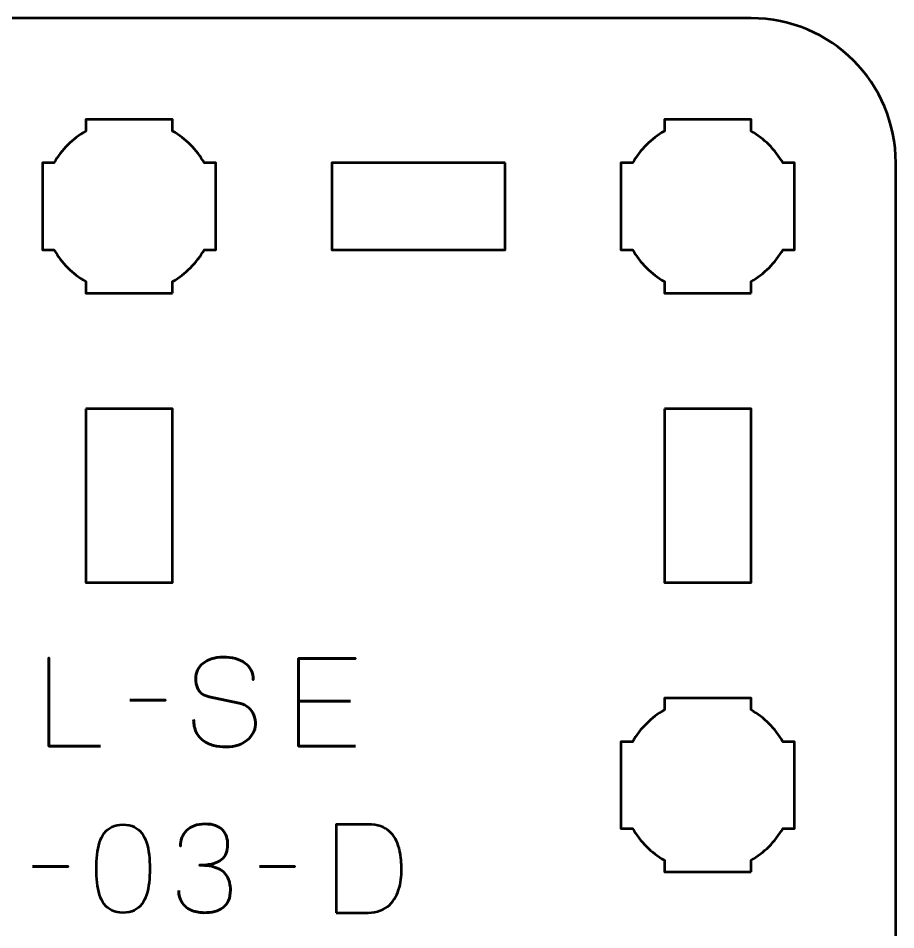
# Model space of a CAD drawing. Header units: centimetres. Extents: x -22.2 to 28.4, y -19.5 to -10.2.
# Drawn here: x 0.117 to 3.15, y -13.35 to -10.2 of the extents above; entities that cross this region are included whole.
import ezdxf

# ---------------------------------------------------------------- set-up
doc = ezdxf.new("R2010")
doc.units = ezdxf.units.CM
doc.header["$MEASUREMENT"] = 0
doc.layers.add('Layer 1', color=7, linetype='Continuous')

msp = doc.modelspace()

# ---------------------------------------------------------------- linework, layer by layer
at = {"layer": 'Layer 1', "lineweight": 53}
for points, knots in [([(2.65008, -10.2), (2.92714, -10.20008), (3.15002, -10.42315), (3.15002, -10.7001), (3.15002, -10.7001), (3.15002, -13.46669), (3.15002, -16.23331), (3.15002, -18.9999), (3.15002, -18.9999), (3.15002, -19.2769), (2.92693, -19.5), (2.64993, -19.5), (2.64993, -19.5), (2.64993, -19.5), (-1.64993, -19.5), (-1.64993, -19.5), (-1.64993, -19.5), (-1.92706, -19.5), (-2.15002, -19.2769), (-2.15002, -18.9999), (-2.15002, -18.9999), (-2.15002, -16.23331), (-2.15002, -13.46669), (-2.15002, -10.7001), (-2.15002, -10.7001), (-2.15002, -10.4231), (-1.92693, -10.2), (-1.64993, -10.2), (-1.64993, -10.2), (-1.64993, -10.2), (2.65008, -10.2), (2.65008, -10.2)], [0, 0, 0, 0, 0.125, 0.125, 0.125, 0.125, 0.25, 0.25, 0.25, 0.25, 0.375, 0.375, 0.375, 0.375, 0.5, 0.5, 0.5, 0.5, 0.625, 0.625, 0.625, 0.625, 0.75, 0.75, 0.75, 0.75, 0.875, 0.875, 0.875, 0.875, 1, 1, 1, 1]), ([(0.65007, -11.14995), (0.65007, -11.14995), (0.50155, -11.14995), (0.50155, -11.14995), (0.50155, -11.14995), (0.50155, -11.14995), (0.5, -11.14997), (0.5, -11.14997), (0.5, -11.14997), (0.5, -11.14997), (0.49845, -11.14995), (0.49845, -11.14995), (0.49845, -11.14995), (0.49845, -11.14995), (0.35007, -11.14995), (0.35007, -11.14995), (0.35007, -11.14995), (0.35007, -11.14995), (0.35007, -11.10986), (0.35007, -11.10986), (0.35007, -11.10986), (0.3045, -11.08351), (0.26652, -11.04551), (0.24016, -10.99996), (0.24016, -10.99996), (0.24016, -10.99996), (0.20007, -10.99996), (0.20007, -10.99996), (0.20007, -10.99996), (0.20007, -10.99996), (0.20007, -10.85591), (0.20007, -10.85591), (0.20007, -10.85591), (0.20007, -10.85591), (0.20001, -10.84997), (0.20001, -10.84997), (0.20001, -10.84997), (0.20001, -10.84997), (0.20007, -10.84403), (0.20007, -10.84403), (0.20007, -10.84403), (0.20007, -10.84403), (0.20007, -10.69996), (0.20007, -10.69996), (0.20007, -10.69996), (0.20007, -10.69996), (0.24014, -10.69996), (0.24014, -10.69996), (0.24014, -10.69996), (0.2665, -10.65439), (0.30449, -10.6164), (0.35007, -10.59006), (0.35007, -10.59006), (0.35007, -10.59006), (0.35007, -10.54996), (0.35007, -10.54996), (0.35007, -10.54996), (0.35007, -10.54996), (0.65007, -10.54996), (0.65007, -10.54996), (0.65007, -10.54996), (0.65007, -10.54996), (0.65007, -10.59015), (0.65007, -10.59015), (0.65007, -10.59015), (0.69557, -10.61649), (0.73351, -10.65445), (0.75985, -10.69996), (0.75985, -10.69996), (0.75985, -10.69996), (0.80006, -10.69996), (0.80006, -10.69996), (0.80006, -10.69996), (0.80006, -10.69996), (0.80006, -10.99996), (0.80006, -10.99996), (0.80006, -10.99996), (0.80006, -10.99996), (0.75983, -10.99996), (0.75983, -10.99996), (0.75983, -10.99996), (0.73349, -11.04546), (0.69556, -11.08342), (0.65007, -11.10976), (0.65007, -11.10976), (0.65007, -11.10976), (0.65007, -11.14995), (0.65007, -11.14995)], [0, 0, 0, 0, 0.0454545, 0.0454545, 0.0454545, 0.0454545, 0.0909091, 0.0909091, 0.0909091, 0.0909091, 0.1363636, 0.1363636, 0.1363636, 0.1363636, 0.1818182, 0.1818182, 0.1818182, 0.1818182, 0.2272727, 0.2272727, 0.2272727, 0.2272727, 0.2727273, 0.2727273, 0.2727273, 0.2727273, 0.3181818, 0.3181818, 0.3181818, 0.3181818, 0.3636364, 0.3636364, 0.3636364, 0.3636364, 0.4090909, 0.4090909, 0.4090909, 0.4090909, 0.4545455, 0.4545455, 0.4545455, 0.4545455, 0.5, 0.5, 0.5, 0.5, 0.5454545, 0.5454545, 0.5454545, 0.5454545, 0.5909091, 0.5909091, 0.5909091, 0.5909091, 0.6363636, 0.6363636, 0.6363636, 0.6363636, 0.6818182, 0.6818182, 0.6818182, 0.6818182, 0.7272727, 0.7272727, 0.7272727, 0.7272727, 0.7727273, 0.7727273, 0.7727273, 0.7727273, 0.8181818, 0.8181818, 0.8181818, 0.8181818, 0.8636364, 0.8636364, 0.8636364, 0.8636364, 0.9090909, 0.9090909, 0.9090909, 0.9090909, 0.9545455, 0.9545455, 0.9545455, 0.9545455, 1, 1, 1, 1]), ([(2.65007, -11.14995), (2.65007, -11.14995), (2.50155, -11.14995), (2.50155, -11.14995), (2.50155, -11.14995), (2.50155, -11.14995), (2.5, -11.14997), (2.5, -11.14997), (2.5, -11.14997), (2.5, -11.14997), (2.49845, -11.14995), (2.49845, -11.14995), (2.49845, -11.14995), (2.49845, -11.14995), (2.35007, -11.14995), (2.35007, -11.14995), (2.35007, -11.14995), (2.35007, -11.14995), (2.35007, -11.10986), (2.35007, -11.10986), (2.35007, -11.10986), (2.3045, -11.08351), (2.26652, -11.04551), (2.24016, -10.99996), (2.24016, -10.99996), (2.24016, -10.99996), (2.20007, -10.99996), (2.20007, -10.99996), (2.20007, -10.99996), (2.20007, -10.99996), (2.20007, -10.85591), (2.20007, -10.85591), (2.20007, -10.85591), (2.20007, -10.85591), (2.20001, -10.84997), (2.20001, -10.84997), (2.20001, -10.84997), (2.20001, -10.84997), (2.20007, -10.84403), (2.20007, -10.84403), (2.20007, -10.84403), (2.20007, -10.84403), (2.20007, -10.69996), (2.20007, -10.69996), (2.20007, -10.69996), (2.20007, -10.69996), (2.24014, -10.69996), (2.24014, -10.69996), (2.24014, -10.69996), (2.2665, -10.65439), (2.30449, -10.6164), (2.35007, -10.59006), (2.35007, -10.59006), (2.35007, -10.59006), (2.35007, -10.54996), (2.35007, -10.54996), (2.35007, -10.54996), (2.35007, -10.54996), (2.65007, -10.54996), (2.65007, -10.54996), (2.65007, -10.54996), (2.65007, -10.54996), (2.65007, -10.59015), (2.65007, -10.59015), (2.65007, -10.59015), (2.69557, -10.61649), (2.73351, -10.65445), (2.75985, -10.69996), (2.75985, -10.69996), (2.75985, -10.69996), (2.80006, -10.69996), (2.80006, -10.69996), (2.80006, -10.69996), (2.80006, -10.69996), (2.80006, -10.99996), (2.80006, -10.99996), (2.80006, -10.99996), (2.80006, -10.99996), (2.75983, -10.99996), (2.75983, -10.99996), (2.75983, -10.99996), (2.73349, -11.04546), (2.69556, -11.08342), (2.65007, -11.10976), (2.65007, -11.10976), (2.65007, -11.10976), (2.65007, -11.14995), (2.65007, -11.14995)], [0, 0, 0, 0, 0.0454545, 0.0454545, 0.0454545, 0.0454545, 0.0909091, 0.0909091, 0.0909091, 0.0909091, 0.1363636, 0.1363636, 0.1363636, 0.1363636, 0.1818182, 0.1818182, 0.1818182, 0.1818182, 0.2272727, 0.2272727, 0.2272727, 0.2272727, 0.2727273, 0.2727273, 0.2727273, 0.2727273, 0.3181818, 0.3181818, 0.3181818, 0.3181818, 0.3636364, 0.3636364, 0.3636364, 0.3636364, 0.4090909, 0.4090909, 0.4090909, 0.4090909, 0.4545455, 0.4545455, 0.4545455, 0.4545455, 0.5, 0.5, 0.5, 0.5, 0.5454545, 0.5454545, 0.5454545, 0.5454545, 0.5909091, 0.5909091, 0.5909091, 0.5909091, 0.6363636, 0.6363636, 0.6363636, 0.6363636, 0.6818182, 0.6818182, 0.6818182, 0.6818182, 0.7272727, 0.7272727, 0.7272727, 0.7272727, 0.7727273, 0.7727273, 0.7727273, 0.7727273, 0.8181818, 0.8181818, 0.8181818, 0.8181818, 0.8636364, 0.8636364, 0.8636364, 0.8636364, 0.9090909, 0.9090909, 0.9090909, 0.9090909, 0.9545455, 0.9545455, 0.9545455, 0.9545455, 1, 1, 1, 1]), ([(1.80007, -10.70005), (1.80007, -10.70005), (1.80007, -11.00006), (1.80007, -11.00006), (1.80007, -11.00006), (1.80007, -11.00006), (1.20008, -11.00006), (1.20008, -11.00006), (1.20008, -11.00006), (1.20008, -11.00006), (1.20008, -10.70005), (1.20008, -10.70005), (1.20008, -10.70005), (1.20008, -10.70005), (1.80007, -10.70005), (1.80007, -10.70005)], [0, 0, 0, 0, 0.25, 0.25, 0.25, 0.25, 0.5, 0.5, 0.5, 0.5, 0.75, 0.75, 0.75, 0.75, 1, 1, 1, 1]), ([(0.35007, -11.55005), (0.35007, -11.55005), (0.65008, -11.55005), (0.65008, -11.55005), (0.65008, -11.55005), (0.65008, -11.55005), (0.65008, -12.15004), (0.65008, -12.15004), (0.65008, -12.15004), (0.65008, -12.15004), (0.35007, -12.15004), (0.35007, -12.15004), (0.35007, -12.15004), (0.35007, -12.15004), (0.35007, -11.55005), (0.35007, -11.55005)], [0, 0, 0, 0, 0.25, 0.25, 0.25, 0.25, 0.5, 0.5, 0.5, 0.5, 0.75, 0.75, 0.75, 0.75, 1, 1, 1, 1]), ([(2.35007, -11.55005), (2.35007, -11.55005), (2.65008, -11.55005), (2.65008, -11.55005), (2.65008, -11.55005), (2.65008, -11.55005), (2.65008, -12.15004), (2.65008, -12.15004), (2.65008, -12.15004), (2.65008, -12.15004), (2.35007, -12.15004), (2.35007, -12.15004), (2.35007, -12.15004), (2.35007, -12.15004), (2.35007, -11.55005), (2.35007, -11.55005)], [0, 0, 0, 0, 0.25, 0.25, 0.25, 0.25, 0.5, 0.5, 0.5, 0.5, 0.75, 0.75, 0.75, 0.75, 1, 1, 1, 1]), ([(2.65007, -13.14995), (2.65007, -13.14995), (2.50155, -13.14995), (2.50155, -13.14995), (2.50155, -13.14995), (2.50155, -13.14995), (2.5, -13.14997), (2.5, -13.14997), (2.5, -13.14997), (2.5, -13.14997), (2.49845, -13.14995), (2.49845, -13.14995), (2.49845, -13.14995), (2.49845, -13.14995), (2.35007, -13.14995), (2.35007, -13.14995), (2.35007, -13.14995), (2.35007, -13.14995), (2.35007, -13.10986), (2.35007, -13.10986), (2.35007, -13.10986), (2.3045, -13.08351), (2.26652, -13.04551), (2.24016, -12.99996), (2.24016, -12.99996), (2.24016, -12.99996), (2.20007, -12.99996), (2.20007, -12.99996), (2.20007, -12.99996), (2.20007, -12.99996), (2.20007, -12.85591), (2.20007, -12.85591), (2.20007, -12.85591), (2.20007, -12.85591), (2.20001, -12.84997), (2.20001, -12.84997), (2.20001, -12.84997), (2.20001, -12.84997), (2.20007, -12.84403), (2.20007, -12.84403), (2.20007, -12.84403), (2.20007, -12.84403), (2.20007, -12.69996), (2.20007, -12.69996), (2.20007, -12.69996), (2.20007, -12.69996), (2.24014, -12.69996), (2.24014, -12.69996), (2.24014, -12.69996), (2.2665, -12.65439), (2.30449, -12.6164), (2.35007, -12.59006), (2.35007, -12.59006), (2.35007, -12.59006), (2.35007, -12.54996), (2.35007, -12.54996), (2.35007, -12.54996), (2.35007, -12.54996), (2.65007, -12.54996), (2.65007, -12.54996), (2.65007, -12.54996), (2.65007, -12.54996), (2.65007, -12.59015), (2.65007, -12.59015), (2.65007, -12.59015), (2.69557, -12.61649), (2.73351, -12.65445), (2.75985, -12.69996), (2.75985, -12.69996), (2.75985, -12.69996), (2.80006, -12.69996), (2.80006, -12.69996), (2.80006, -12.69996), (2.80006, -12.69996), (2.80006, -12.99996), (2.80006, -12.99996), (2.80006, -12.99996), (2.80006, -12.99996), (2.75983, -12.99996), (2.75983, -12.99996), (2.75983, -12.99996), (2.73349, -13.04546), (2.69556, -13.08342), (2.65007, -13.10976), (2.65007, -13.10976), (2.65007, -13.10976), (2.65007, -13.14995), (2.65007, -13.14995)], [0, 0, 0, 0, 0.0454545, 0.0454545, 0.0454545, 0.0454545, 0.0909091, 0.0909091, 0.0909091, 0.0909091, 0.1363636, 0.1363636, 0.1363636, 0.1363636, 0.1818182, 0.1818182, 0.1818182, 0.1818182, 0.2272727, 0.2272727, 0.2272727, 0.2272727, 0.2727273, 0.2727273, 0.2727273, 0.2727273, 0.3181818, 0.3181818, 0.3181818, 0.3181818, 0.3636364, 0.3636364, 0.3636364, 0.3636364, 0.4090909, 0.4090909, 0.4090909, 0.4090909, 0.4545455, 0.4545455, 0.4545455, 0.4545455, 0.5, 0.5, 0.5, 0.5, 0.5454545, 0.5454545, 0.5454545, 0.5454545, 0.5909091, 0.5909091, 0.5909091, 0.5909091, 0.6363636, 0.6363636, 0.6363636, 0.6363636, 0.6818182, 0.6818182, 0.6818182, 0.6818182, 0.7272727, 0.7272727, 0.7272727, 0.7272727, 0.7727273, 0.7727273, 0.7727273, 0.7727273, 0.8181818, 0.8181818, 0.8181818, 0.8181818, 0.8636364, 0.8636364, 0.8636364, 0.8636364, 0.9090909, 0.9090909, 0.9090909, 0.9090909, 0.9545455, 0.9545455, 0.9545455, 0.9545455, 1, 1, 1, 1])]:
    msp.add_open_spline(points, degree=3, knots=knots, dxfattribs=at)
at = {"layer": 'Layer 1', "color": 5, "lineweight": 53}
for points, knots in [([(0.40076, -12.71576), (0.40076, -12.71576), (0.22254, -12.71576), (0.22254, -12.71576), (0.22254, -12.71576), (0.22254, -12.71576), (0.22254, -12.41054), (0.22254, -12.41054), (0.22254, -12.41054), (0.22254, -12.41054), (0.22254, -12.71576), (0.22254, -12.71576), (0.22254, -12.71576), (0.22254, -12.71576), (0.40076, -12.71576), (0.40076, -12.71576)], [0, 0, 0, 0, 0.25, 0.25, 0.25, 0.25, 0.5, 0.5, 0.5, 0.5, 0.75, 0.75, 0.75, 0.75, 1, 1, 1, 1]), ([(0.72291, -12.62347), (0.72305, -12.64034), (0.72601, -12.6548), (0.73194, -12.66687), (0.73194, -12.66687), (0.7378, -12.67886), (0.74598, -12.68867), (0.75628, -12.69629), (0.75628, -12.69629), (0.76665, -12.70384), (0.77858, -12.70941), (0.79205, -12.71301), (0.79205, -12.71301), (0.80546, -12.71654), (0.81985, -12.7183), (0.83509, -12.7183), (0.83509, -12.7183), (0.85047, -12.71823), (0.8643, -12.71597), (0.87665, -12.71167), (0.87665, -12.71167), (0.88893, -12.70736), (0.89944, -12.70158), (0.90826, -12.69431), (0.90826, -12.69431), (0.91701, -12.68704), (0.92378, -12.67893), (0.92858, -12.6699), (0.92858, -12.6699), (0.93338, -12.66087), (0.93592, -12.65163), (0.93627, -12.6421), (0.93627, -12.6421), (0.93669, -12.62961), (0.93486, -12.61818), (0.93084, -12.60788), (0.93084, -12.60788), (0.92681, -12.59758), (0.9206, -12.58897), (0.91221, -12.58192), (0.91221, -12.58192), (0.90388, -12.57486), (0.89337, -12.56992), (0.88081, -12.56717), (0.88081, -12.56717), (0.88081, -12.56717), (0.7771, -12.54473), (0.7771, -12.54473), (0.7771, -12.54473), (0.76736, -12.54269), (0.75896, -12.53923), (0.75205, -12.53443), (0.75205, -12.53443), (0.74513, -12.52957), (0.73977, -12.52286), (0.7361, -12.51425), (0.7361, -12.51425), (0.73243, -12.50572), (0.73053, -12.49485), (0.73053, -12.48166), (0.73053, -12.48166), (0.73053, -12.47164), (0.73258, -12.46219), (0.73674, -12.4533), (0.73674, -12.4533), (0.74083, -12.44441), (0.7469, -12.43657), (0.75487, -12.42966), (0.75487, -12.42966), (0.76284, -12.42282), (0.77272, -12.41745), (0.78443, -12.41357), (0.78443, -12.41357), (0.79622, -12.40962), (0.80969, -12.40765), (0.82493, -12.40758), (0.82493, -12.40758), (0.84024, -12.40758), (0.85428, -12.40934), (0.86712, -12.41287), (0.86712, -12.41287), (0.87989, -12.4164), (0.89097, -12.42148), (0.90028, -12.42825), (0.90028, -12.42825), (0.9096, -12.43502), (0.91679, -12.44335), (0.92173, -12.45308), (0.92173, -12.45308), (0.92667, -12.46289), (0.929, -12.47411), (0.92865, -12.48674), (0.92865, -12.48674), (0.929, -12.47411), (0.92667, -12.46289), (0.92173, -12.45308), (0.92173, -12.45308), (0.91679, -12.44335), (0.9096, -12.43502), (0.90028, -12.42825), (0.90028, -12.42825), (0.89097, -12.42148), (0.87989, -12.4164), (0.86712, -12.41287), (0.86712, -12.41287), (0.85428, -12.40934), (0.84024, -12.40758), (0.82493, -12.40758), (0.82493, -12.40758), (0.80969, -12.40765), (0.79622, -12.40962), (0.78443, -12.41357), (0.78443, -12.41357), (0.77272, -12.41745), (0.76284, -12.42282), (0.75487, -12.42966), (0.75487, -12.42966), (0.7469, -12.43657), (0.74083, -12.44441), (0.73674, -12.4533), (0.73674, -12.4533), (0.73258, -12.46219), (0.73053, -12.47164), (0.73053, -12.48166), (0.73053, -12.48166), (0.73053, -12.49485), (0.73236, -12.50572), (0.73589, -12.51418), (0.73589, -12.51418), (0.73949, -12.52272), (0.74478, -12.52935), (0.7517, -12.53422), (0.7517, -12.53422), (0.75861, -12.53902), (0.76708, -12.54255), (0.7771, -12.54473), (0.7771, -12.54473), (0.7771, -12.54473), (0.88081, -12.56717), (0.88081, -12.56717), (0.88081, -12.56717), (0.89365, -12.56992), (0.90424, -12.57486), (0.91256, -12.58192), (0.91256, -12.58192), (0.92096, -12.58897), (0.9271, -12.59758), (0.93105, -12.60788), (0.93105, -12.60788), (0.93493, -12.61818), (0.93669, -12.62961), (0.93627, -12.6421), (0.93627, -12.6421), (0.93592, -12.65163), (0.93338, -12.66087), (0.92858, -12.6699), (0.92858, -12.6699), (0.92378, -12.67893), (0.91701, -12.68704), (0.90826, -12.69431), (0.90826, -12.69431), (0.89944, -12.70158), (0.88893, -12.70736), (0.87665, -12.71167), (0.87665, -12.71167), (0.8643, -12.71597), (0.85047, -12.71823), (0.83509, -12.7183), (0.83509, -12.7183), (0.81985, -12.7183), (0.80546, -12.71654), (0.79205, -12.71301), (0.79205, -12.71301), (0.77858, -12.70941), (0.76665, -12.70384), (0.75628, -12.69629), (0.75628, -12.69629), (0.74598, -12.68867), (0.7378, -12.67886), (0.73194, -12.66687), (0.73194, -12.66687), (0.72601, -12.6548), (0.72305, -12.64034), (0.72291, -12.62347)], [0, 0, 0, 0, 0.0217391, 0.0217391, 0.0217391, 0.0217391, 0.0434783, 0.0434783, 0.0434783, 0.0434783, 0.0652174, 0.0652174, 0.0652174, 0.0652174, 0.0869565, 0.0869565, 0.0869565, 0.0869565, 0.1086957, 0.1086957, 0.1086957, 0.1086957, 0.1304348, 0.1304348, 0.1304348, 0.1304348, 0.1521739, 0.1521739, 0.1521739, 0.1521739, 0.173913, 0.173913, 0.173913, 0.173913, 0.1956522, 0.1956522, 0.1956522, 0.1956522, 0.2173913, 0.2173913, 0.2173913, 0.2173913, 0.2391304, 0.2391304, 0.2391304, 0.2391304, 0.2608696, 0.2608696, 0.2608696, 0.2608696, 0.2826087, 0.2826087, 0.2826087, 0.2826087, 0.3043478, 0.3043478, 0.3043478, 0.3043478, 0.326087, 0.326087, 0.326087, 0.326087, 0.3478261, 0.3478261, 0.3478261, 0.3478261, 0.3695652, 0.3695652, 0.3695652, 0.3695652, 0.3913043, 0.3913043, 0.3913043, 0.3913043, 0.4130435, 0.4130435, 0.4130435, 0.4130435, 0.4347826, 0.4347826, 0.4347826, 0.4347826, 0.4565217, 0.4565217, 0.4565217, 0.4565217, 0.4782609, 0.4782609, 0.4782609, 0.4782609, 0.5, 0.5, 0.5, 0.5, 0.5217391, 0.5217391, 0.5217391, 0.5217391, 0.5434783, 0.5434783, 0.5434783, 0.5434783, 0.5652174, 0.5652174, 0.5652174, 0.5652174, 0.5869565, 0.5869565, 0.5869565, 0.5869565, 0.6086957, 0.6086957, 0.6086957, 0.6086957, 0.6304348, 0.6304348, 0.6304348, 0.6304348, 0.6521739, 0.6521739, 0.6521739, 0.6521739, 0.673913, 0.673913, 0.673913, 0.673913, 0.6956522, 0.6956522, 0.6956522, 0.6956522, 0.7173913, 0.7173913, 0.7173913, 0.7173913, 0.7391304, 0.7391304, 0.7391304, 0.7391304, 0.7608696, 0.7608696, 0.7608696, 0.7608696, 0.7826087, 0.7826087, 0.7826087, 0.7826087, 0.8043478, 0.8043478, 0.8043478, 0.8043478, 0.826087, 0.826087, 0.826087, 0.826087, 0.8478261, 0.8478261, 0.8478261, 0.8478261, 0.8695652, 0.8695652, 0.8695652, 0.8695652, 0.8913043, 0.8913043, 0.8913043, 0.8913043, 0.9130435, 0.9130435, 0.9130435, 0.9130435, 0.9347826, 0.9347826, 0.9347826, 0.9347826, 0.9565217, 0.9565217, 0.9565217, 0.9565217, 0.9782609, 0.9782609, 0.9782609, 0.9782609, 1, 1, 1, 1]), ([(1.28213, -12.71576), (1.28213, -12.71576), (1.08486, -12.71576), (1.08486, -12.71576), (1.08486, -12.71576), (1.08486, -12.71576), (1.08486, -12.41223), (1.08486, -12.41223), (1.08486, -12.41223), (1.08486, -12.41223), (1.28213, -12.41223), (1.28213, -12.41223), (1.28213, -12.41223), (1.28213, -12.41223), (1.08486, -12.41223), (1.08486, -12.41223), (1.08486, -12.41223), (1.08486, -12.41223), (1.08486, -12.71576), (1.08486, -12.71576), (1.08486, -12.71576), (1.08486, -12.71576), (1.28213, -12.71576), (1.28213, -12.71576)], [0, 0, 0, 0, 0.1666667, 0.1666667, 0.1666667, 0.1666667, 0.3333333, 0.3333333, 0.3333333, 0.3333333, 0.5, 0.5, 0.5, 0.5, 0.6666667, 0.6666667, 0.6666667, 0.6666667, 0.8333333, 0.8333333, 0.8333333, 0.8333333, 1, 1, 1, 1]), ([(0.50278, -12.55616), (0.50278, -12.55616), (0.62597, -12.55616), (0.62597, -12.55616), (0.62597, -12.55616), (0.62597, -12.55616), (0.50278, -12.55616), (0.50278, -12.55616)], [0, 0, 0, 0, 0.5, 0.5, 0.5, 0.5, 1, 1, 1, 1]), ([(1.2652, -12.55955), (1.2652, -12.55955), (1.08486, -12.55955), (1.08486, -12.55955), (1.08486, -12.55955), (1.08486, -12.55955), (1.2652, -12.55955), (1.2652, -12.55955)], [0, 0, 0, 0, 0.5, 0.5, 0.5, 0.5, 1, 1, 1, 1]), ([(0.47887, -13.29107), (0.49368, -13.291), (0.50645, -13.28839), (0.51711, -13.28331), (0.51711, -13.28331), (0.52769, -13.27823), (0.53651, -13.27096), (0.54356, -13.26172), (0.54356, -13.26172), (0.55055, -13.25241), (0.55605, -13.2414), (0.56014, -13.2287), (0.56014, -13.2287), (0.56417, -13.216), (0.56706, -13.2021), (0.56868, -13.18686), (0.56868, -13.18686), (0.57038, -13.17162), (0.57122, -13.1556), (0.57115, -13.13867), (0.57115, -13.13867), (0.57122, -13.12181), (0.57038, -13.10579), (0.56868, -13.09062), (0.56868, -13.09062), (0.56706, -13.07545), (0.56417, -13.06148), (0.56014, -13.04878), (0.56014, -13.04878), (0.55605, -13.03615), (0.55055, -13.02515), (0.54356, -13.01576), (0.54356, -13.01576), (0.53651, -13.00645), (0.52769, -12.99918), (0.51711, -12.9941), (0.51711, -12.9941), (0.50645, -12.98895), (0.49368, -12.98634), (0.47887, -12.98627), (0.47887, -12.98627), (0.46405, -12.98634), (0.45128, -12.98895), (0.44062, -12.9941), (0.44062, -12.9941), (0.43004, -12.99918), (0.42122, -13.00645), (0.41417, -13.01576), (0.41417, -13.01576), (0.40718, -13.02515), (0.40168, -13.03615), (0.39759, -13.04878), (0.39759, -13.04878), (0.39356, -13.06148), (0.39067, -13.07545), (0.38905, -13.09062), (0.38905, -13.09062), (0.38736, -13.10579), (0.38651, -13.12181), (0.38658, -13.13867), (0.38658, -13.13867), (0.38651, -13.1556), (0.38736, -13.17162), (0.38905, -13.18686), (0.38905, -13.18686), (0.39067, -13.2021), (0.39356, -13.216), (0.39759, -13.2287), (0.39759, -13.2287), (0.40168, -13.2414), (0.40718, -13.25241), (0.41417, -13.26172), (0.41417, -13.26172), (0.42122, -13.27096), (0.43004, -13.27823), (0.44062, -13.28331), (0.44062, -13.28331), (0.45128, -13.28839), (0.46405, -13.291), (0.47887, -13.29107)], [0, 0, 0, 0, 0.05, 0.05, 0.05, 0.05, 0.1, 0.1, 0.1, 0.1, 0.15, 0.15, 0.15, 0.15, 0.2, 0.2, 0.2, 0.2, 0.25, 0.25, 0.25, 0.25, 0.3, 0.3, 0.3, 0.3, 0.35, 0.35, 0.35, 0.35, 0.4, 0.4, 0.4, 0.4, 0.45, 0.45, 0.45, 0.45, 0.5, 0.5, 0.5, 0.5, 0.55, 0.55, 0.55, 0.55, 0.6, 0.6, 0.6, 0.6, 0.65, 0.65, 0.65, 0.65, 0.7, 0.7, 0.7, 0.7, 0.75, 0.75, 0.75, 0.75, 0.8, 0.8, 0.8, 0.8, 0.85, 0.85, 0.85, 0.85, 0.9, 0.9, 0.9, 0.9, 0.95, 0.95, 0.95, 0.95, 1, 1, 1, 1]), ([(0.47887, -13.29107), (0.49368, -13.291), (0.50645, -13.28839), (0.51711, -13.28331), (0.51711, -13.28331), (0.52769, -13.27823), (0.53651, -13.27096), (0.54356, -13.26172), (0.54356, -13.26172), (0.55055, -13.25241), (0.55605, -13.2414), (0.56014, -13.2287), (0.56014, -13.2287), (0.56417, -13.216), (0.56706, -13.2021), (0.56868, -13.18686), (0.56868, -13.18686), (0.57038, -13.17162), (0.57122, -13.1556), (0.57115, -13.13867), (0.57115, -13.13867), (0.57122, -13.12181), (0.57038, -13.10579), (0.56868, -13.09062), (0.56868, -13.09062), (0.56706, -13.07545), (0.56417, -13.06148), (0.56014, -13.04878), (0.56014, -13.04878), (0.55605, -13.03615), (0.55055, -13.02515), (0.54356, -13.01576), (0.54356, -13.01576), (0.53651, -13.00645), (0.52769, -12.99918), (0.51711, -12.9941), (0.51711, -12.9941), (0.50645, -12.98895), (0.49368, -12.98634), (0.47887, -12.98627), (0.47887, -12.98627), (0.46405, -12.98634), (0.45128, -12.98895), (0.44062, -12.9941), (0.44062, -12.9941), (0.43004, -12.99918), (0.42122, -13.00645), (0.41417, -13.01576), (0.41417, -13.01576), (0.40718, -13.02515), (0.40168, -13.03615), (0.39759, -13.04878), (0.39759, -13.04878), (0.39356, -13.06148), (0.39067, -13.07545), (0.38905, -13.09062), (0.38905, -13.09062), (0.38736, -13.10579), (0.38651, -13.12181), (0.38658, -13.13867), (0.38658, -13.13867), (0.38651, -13.1556), (0.38736, -13.17162), (0.38905, -13.18686), (0.38905, -13.18686), (0.39067, -13.2021), (0.39356, -13.216), (0.39759, -13.2287), (0.39759, -13.2287), (0.40168, -13.2414), (0.40718, -13.25241), (0.41417, -13.26172), (0.41417, -13.26172), (0.42122, -13.27096), (0.43004, -13.27823), (0.44062, -13.28331), (0.44062, -13.28331), (0.45128, -13.28839), (0.46405, -13.291), (0.47887, -13.29107)], [0, 0, 0, 0, 0.05, 0.05, 0.05, 0.05, 0.1, 0.1, 0.1, 0.1, 0.15, 0.15, 0.15, 0.15, 0.2, 0.2, 0.2, 0.2, 0.25, 0.25, 0.25, 0.25, 0.3, 0.3, 0.3, 0.3, 0.35, 0.35, 0.35, 0.35, 0.4, 0.4, 0.4, 0.4, 0.45, 0.45, 0.45, 0.45, 0.5, 0.5, 0.5, 0.5, 0.55, 0.55, 0.55, 0.55, 0.6, 0.6, 0.6, 0.6, 0.65, 0.65, 0.65, 0.65, 0.7, 0.7, 0.7, 0.7, 0.75, 0.75, 0.75, 0.75, 0.8, 0.8, 0.8, 0.8, 0.85, 0.85, 0.85, 0.85, 0.9, 0.9, 0.9, 0.9, 0.95, 0.95, 0.95, 0.95, 1, 1, 1, 1]), ([(0.67148, -13.21445), (0.67155, -13.22969), (0.67508, -13.24295), (0.68206, -13.25445), (0.68206, -13.25445), (0.68905, -13.26588), (0.699, -13.27484), (0.71198, -13.28126), (0.71198, -13.28126), (0.72496, -13.28768), (0.74055, -13.29093), (0.75869, -13.29107), (0.75869, -13.29107), (0.7723, -13.29107), (0.78465, -13.28966), (0.79587, -13.2867), (0.79587, -13.2867), (0.80702, -13.28373), (0.81661, -13.27915), (0.82473, -13.27287), (0.82473, -13.27287), (0.83284, -13.26659), (0.83905, -13.25847), (0.84349, -13.2486), (0.84349, -13.2486), (0.84787, -13.23865), (0.85005, -13.22672), (0.85012, -13.21275), (0.85012, -13.21275), (0.8502, -13.19413), (0.84639, -13.17839), (0.83884, -13.16562), (0.83884, -13.16562), (0.83129, -13.15285), (0.81957, -13.14326), (0.80384, -13.1367), (0.80384, -13.1367), (0.78811, -13.13013), (0.76793, -13.12682), (0.74345, -13.12682), (0.74345, -13.12682), (0.76172, -13.12689), (0.77703, -13.1252), (0.78952, -13.12174), (0.78952, -13.12174), (0.80194, -13.11828), (0.81188, -13.11341), (0.81936, -13.10706), (0.81936, -13.10706), (0.82684, -13.10078), (0.83227, -13.0933), (0.83552, -13.0847), (0.83552, -13.0847), (0.83884, -13.07616), (0.84046, -13.06678), (0.84039, -13.05655), (0.84039, -13.05655), (0.84046, -13.04631), (0.83905, -13.03686), (0.83623, -13.02811), (0.83623, -13.02811), (0.83347, -13.01936), (0.82896, -13.01167), (0.82282, -13.00511), (0.82282, -13.00511), (0.81668, -12.99855), (0.80857, -12.9934), (0.79862, -12.98973), (0.79862, -12.98973), (0.7886, -12.98606), (0.77639, -12.98423), (0.76207, -12.98416), (0.76207, -12.98416), (0.74782, -12.98423), (0.73533, -12.98634), (0.72475, -12.99044), (0.72475, -12.99044), (0.71409, -12.99453), (0.70535, -13.0001), (0.69829, -13.00723), (0.69829, -13.00723), (0.69131, -13.01435), (0.68608, -13.02247), (0.68263, -13.03164), (0.68263, -13.03164), (0.6791, -13.04081), (0.67741, -13.05055), (0.67741, -13.06078), (0.67741, -13.06078), (0.67741, -13.05055), (0.6791, -13.04081), (0.68263, -13.03164), (0.68263, -13.03164), (0.68608, -13.02247), (0.69131, -13.01435), (0.69829, -13.00723), (0.69829, -13.00723), (0.70535, -13.0001), (0.71409, -12.99453), (0.72475, -12.99044), (0.72475, -12.99044), (0.73533, -12.98634), (0.74782, -12.98423), (0.76207, -12.98416), (0.76207, -12.98416), (0.77639, -12.98423), (0.7886, -12.98606), (0.79862, -12.98973), (0.79862, -12.98973), (0.80857, -12.9934), (0.81668, -12.99855), (0.82282, -13.00511), (0.82282, -13.00511), (0.82896, -13.01167), (0.83347, -13.01936), (0.83623, -13.02811), (0.83623, -13.02811), (0.83905, -13.03686), (0.84046, -13.04631), (0.84039, -13.05655), (0.84039, -13.05655), (0.84046, -13.06678), (0.83884, -13.07616), (0.83552, -13.0847), (0.83552, -13.0847), (0.83227, -13.0933), (0.82684, -13.10078), (0.81936, -13.10706), (0.81936, -13.10706), (0.81188, -13.11341), (0.80194, -13.11828), (0.78952, -13.12174), (0.78952, -13.12174), (0.77703, -13.1252), (0.76172, -13.12689), (0.74345, -13.12682), (0.74345, -13.12682), (0.76793, -13.12682), (0.78811, -13.13013), (0.80384, -13.1367), (0.80384, -13.1367), (0.81957, -13.14326), (0.83129, -13.15285), (0.83884, -13.16562), (0.83884, -13.16562), (0.84639, -13.17839), (0.8502, -13.19413), (0.85012, -13.21275), (0.85012, -13.21275), (0.85005, -13.22672), (0.84787, -13.23865), (0.84349, -13.2486), (0.84349, -13.2486), (0.83905, -13.25847), (0.83284, -13.26659), (0.82473, -13.27287), (0.82473, -13.27287), (0.81661, -13.27915), (0.80702, -13.28373), (0.79587, -13.2867), (0.79587, -13.2867), (0.78465, -13.28966), (0.7723, -13.29107), (0.75869, -13.29107), (0.75869, -13.29107), (0.74055, -13.29093), (0.72496, -13.28768), (0.71198, -13.28126), (0.71198, -13.28126), (0.699, -13.27484), (0.68905, -13.26588), (0.68206, -13.25445), (0.68206, -13.25445), (0.67508, -13.24295), (0.67155, -13.22969), (0.67148, -13.21445)], [0, 0, 0, 0, 0.0227273, 0.0227273, 0.0227273, 0.0227273, 0.0454545, 0.0454545, 0.0454545, 0.0454545, 0.0681818, 0.0681818, 0.0681818, 0.0681818, 0.0909091, 0.0909091, 0.0909091, 0.0909091, 0.1136364, 0.1136364, 0.1136364, 0.1136364, 0.1363636, 0.1363636, 0.1363636, 0.1363636, 0.1590909, 0.1590909, 0.1590909, 0.1590909, 0.1818182, 0.1818182, 0.1818182, 0.1818182, 0.2045455, 0.2045455, 0.2045455, 0.2045455, 0.2272727, 0.2272727, 0.2272727, 0.2272727, 0.25, 0.25, 0.25, 0.25, 0.2727273, 0.2727273, 0.2727273, 0.2727273, 0.2954545, 0.2954545, 0.2954545, 0.2954545, 0.3181818, 0.3181818, 0.3181818, 0.3181818, 0.3409091, 0.3409091, 0.3409091, 0.3409091, 0.3636364, 0.3636364, 0.3636364, 0.3636364, 0.3863636, 0.3863636, 0.3863636, 0.3863636, 0.4090909, 0.4090909, 0.4090909, 0.4090909, 0.4318182, 0.4318182, 0.4318182, 0.4318182, 0.4545455, 0.4545455, 0.4545455, 0.4545455, 0.4772727, 0.4772727, 0.4772727, 0.4772727, 0.5, 0.5, 0.5, 0.5, 0.5227273, 0.5227273, 0.5227273, 0.5227273, 0.5454545, 0.5454545, 0.5454545, 0.5454545, 0.5681818, 0.5681818, 0.5681818, 0.5681818, 0.5909091, 0.5909091, 0.5909091, 0.5909091, 0.6136364, 0.6136364, 0.6136364, 0.6136364, 0.6363636, 0.6363636, 0.6363636, 0.6363636, 0.6590909, 0.6590909, 0.6590909, 0.6590909, 0.6818182, 0.6818182, 0.6818182, 0.6818182, 0.7045455, 0.7045455, 0.7045455, 0.7045455, 0.7272727, 0.7272727, 0.7272727, 0.7272727, 0.75, 0.75, 0.75, 0.75, 0.7727273, 0.7727273, 0.7727273, 0.7727273, 0.7954545, 0.7954545, 0.7954545, 0.7954545, 0.8181818, 0.8181818, 0.8181818, 0.8181818, 0.8409091, 0.8409091, 0.8409091, 0.8409091, 0.8636364, 0.8636364, 0.8636364, 0.8636364, 0.8863636, 0.8863636, 0.8863636, 0.8863636, 0.9090909, 0.9090909, 0.9090909, 0.9090909, 0.9318182, 0.9318182, 0.9318182, 0.9318182, 0.9545455, 0.9545455, 0.9545455, 0.9545455, 0.9772727, 0.9772727, 0.9772727, 0.9772727, 1, 1, 1, 1]), ([(1.21588, -13.29107), (1.21588, -13.29107), (1.21588, -12.98585), (1.21588, -12.98585), (1.21588, -12.98585), (1.21588, -12.98585), (1.32595, -12.98585), (1.32595, -12.98585), (1.32595, -12.98585), (1.34267, -12.98592), (1.35713, -12.98811), (1.36934, -12.99241), (1.36934, -12.99241), (1.38147, -12.99671), (1.39177, -13.00264), (1.4001, -13.01012), (1.4001, -13.01012), (1.40849, -13.01767), (1.41527, -13.02635), (1.42056, -13.03608), (1.42056, -13.03608), (1.42585, -13.04589), (1.42994, -13.05633), (1.43284, -13.06741), (1.43284, -13.06741), (1.43573, -13.07842), (1.43777, -13.08964), (1.43904, -13.10099), (1.43904, -13.10099), (1.44031, -13.11235), (1.44116, -13.12336), (1.44151, -13.13401), (1.44151, -13.13401), (1.44201, -13.14467), (1.44166, -13.15589), (1.44053, -13.16767), (1.44053, -13.16767), (1.4394, -13.17945), (1.43728, -13.19123), (1.43411, -13.20295), (1.43411, -13.20295), (1.431, -13.21466), (1.42656, -13.22581), (1.42084, -13.23632), (1.42084, -13.23632), (1.4152, -13.2469), (1.408, -13.25629), (1.39939, -13.26447), (1.39939, -13.26447), (1.39071, -13.27266), (1.38034, -13.27915), (1.36821, -13.28387), (1.36821, -13.28387), (1.35607, -13.2886), (1.34196, -13.291), (1.32595, -13.29107), (1.32595, -13.29107), (1.32595, -13.29107), (1.21588, -13.29107), (1.21588, -13.29107)], [0, 0, 0, 0, 0.0666667, 0.0666667, 0.0666667, 0.0666667, 0.1333333, 0.1333333, 0.1333333, 0.1333333, 0.2, 0.2, 0.2, 0.2, 0.2666667, 0.2666667, 0.2666667, 0.2666667, 0.3333333, 0.3333333, 0.3333333, 0.3333333, 0.4, 0.4, 0.4, 0.4, 0.4666667, 0.4666667, 0.4666667, 0.4666667, 0.5333333, 0.5333333, 0.5333333, 0.5333333, 0.6, 0.6, 0.6, 0.6, 0.6666667, 0.6666667, 0.6666667, 0.6666667, 0.7333333, 0.7333333, 0.7333333, 0.7333333, 0.8, 0.8, 0.8, 0.8, 0.8666667, 0.8666667, 0.8666667, 0.8666667, 0.9333333, 0.9333333, 0.9333333, 0.9333333, 1, 1, 1, 1]), ([(1.21588, -13.29107), (1.21588, -13.29107), (1.21588, -12.98585), (1.21588, -12.98585), (1.21588, -12.98585), (1.21588, -12.98585), (1.32595, -12.98585), (1.32595, -12.98585), (1.32595, -12.98585), (1.34267, -12.98592), (1.35713, -12.98811), (1.36934, -12.99241), (1.36934, -12.99241), (1.38147, -12.99671), (1.39177, -13.00264), (1.4001, -13.01012), (1.4001, -13.01012), (1.40849, -13.01767), (1.41527, -13.02635), (1.42056, -13.03608), (1.42056, -13.03608), (1.42585, -13.04589), (1.42994, -13.05633), (1.43284, -13.06741), (1.43284, -13.06741), (1.43573, -13.07842), (1.43777, -13.08964), (1.43904, -13.10099), (1.43904, -13.10099), (1.44031, -13.11235), (1.44116, -13.12336), (1.44151, -13.13401), (1.44151, -13.13401), (1.44201, -13.14467), (1.44166, -13.15589), (1.44053, -13.16767), (1.44053, -13.16767), (1.4394, -13.17945), (1.43728, -13.19123), (1.43411, -13.20295), (1.43411, -13.20295), (1.431, -13.21466), (1.42656, -13.22581), (1.42084, -13.23632), (1.42084, -13.23632), (1.4152, -13.2469), (1.408, -13.25629), (1.39939, -13.26447), (1.39939, -13.26447), (1.39071, -13.27266), (1.38034, -13.27915), (1.36821, -13.28387), (1.36821, -13.28387), (1.35607, -13.2886), (1.34196, -13.291), (1.32595, -13.29107), (1.32595, -13.29107), (1.32595, -13.29107), (1.21588, -13.29107), (1.21588, -13.29107)], [0, 0, 0, 0, 0.0666667, 0.0666667, 0.0666667, 0.0666667, 0.1333333, 0.1333333, 0.1333333, 0.1333333, 0.2, 0.2, 0.2, 0.2, 0.2666667, 0.2666667, 0.2666667, 0.2666667, 0.3333333, 0.3333333, 0.3333333, 0.3333333, 0.4, 0.4, 0.4, 0.4, 0.4666667, 0.4666667, 0.4666667, 0.4666667, 0.5333333, 0.5333333, 0.5333333, 0.5333333, 0.6, 0.6, 0.6, 0.6, 0.6666667, 0.6666667, 0.6666667, 0.6666667, 0.7333333, 0.7333333, 0.7333333, 0.7333333, 0.8, 0.8, 0.8, 0.8, 0.8666667, 0.8666667, 0.8666667, 0.8666667, 0.9333333, 0.9333333, 0.9333333, 0.9333333, 1, 1, 1, 1]), ([(0.16645, -13.13147), (0.16645, -13.13147), (0.28964, -13.13147), (0.28964, -13.13147), (0.28964, -13.13147), (0.28964, -13.13147), (0.16645, -13.13147), (0.16645, -13.13147)], [0, 0, 0, 0, 0.5, 0.5, 0.5, 0.5, 1, 1, 1, 1]), ([(0.95003, -13.13147), (0.95003, -13.13147), (1.07322, -13.13147), (1.07322, -13.13147), (1.07322, -13.13147), (1.07322, -13.13147), (0.95003, -13.13147), (0.95003, -13.13147)], [0, 0, 0, 0, 0.5, 0.5, 0.5, 0.5, 1, 1, 1, 1])]:
    msp.add_open_spline(points, degree=3, knots=knots, dxfattribs=at)

doc.saveas('drawing.dxf')
